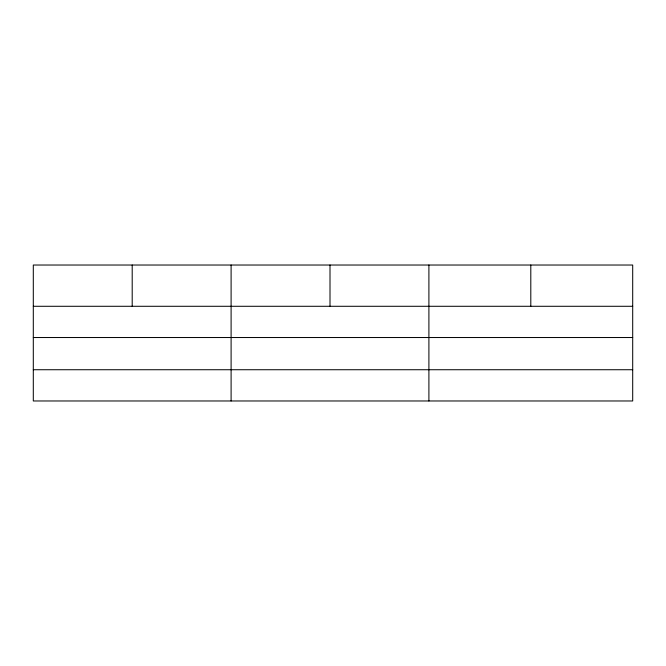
<?xml version="1.0" encoding="UTF-8"?>
<svg xmlns="http://www.w3.org/2000/svg" width="666" height="666" viewBox="0 0 666 666"><rect width="100%" height="100%" fill="white"/><g stroke="black" fill="none" stroke-linecap="round" stroke-linejoin="round"><path stroke-width="1" d="M632.7 337.529L632.7 265.026L33.3 265.026L33.3 400.974L632.7 400.974L632.7 337.529L33.3 337.529M33.3 306.285L632.7 306.285M33.3 369.73L632.7 369.73M530.802 265.026L530.802 306.285M428.904 265.026L428.904 400.974M330.003 265.026L330.003 306.285M231.102 265.026L231.102 400.974M132.201 265.026L132.201 306.285"/></g></svg>
